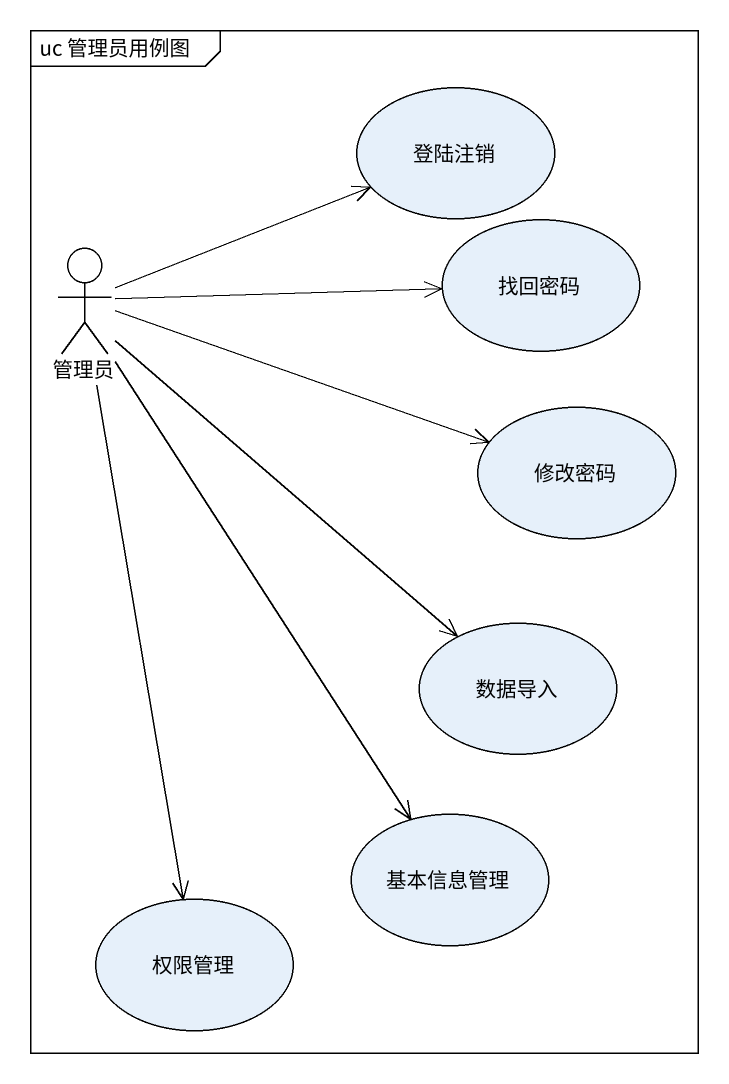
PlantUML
@startuml
mainframe uc 管理员用例图
usecase 登陆注销
usecase 找回密码
actor 管理员
usecase 修改密码
usecase 数据导入
usecase 基本信息管理
usecase 权限管理
管理员 -right-> 登陆注销
管理员 -right-> 找回密码
管理员 -right-> 修改密码
管理员 --> 数据导入
管理员 --> 基本信息管理
管理员 --> 权限管理
@enduml
